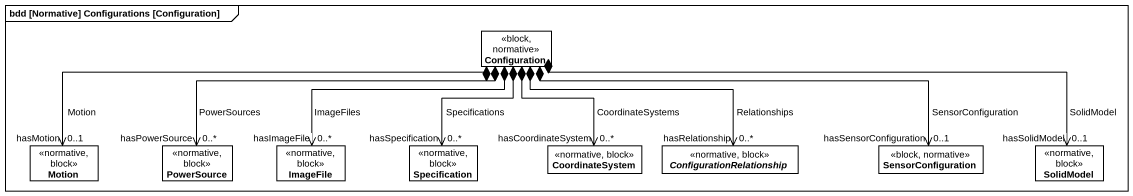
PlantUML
@startuml
mainframe bdd [Normative] Configurations [Configuration]
hide circle
hide empty members
class Configuration <<block, normative>>
class Motion <<normative, block>>
class PowerSource <<normative, block>>
class ImageFile <<normative, block>>
class Specification <<normative, block>>
class CoordinateSystem <<normative, block>>
abstract class ConfigurationRelationship <<normative, block>>
class SensorConfiguration <<block, normative>>
class SolidModel <<normative, block>>
Configuration *-left-> "hasMotion\n0..1" Motion : Motion
Configuration *-left-> "hasPowerSource\n0..*" PowerSource : PowerSources
Configuration *-left-> "hasImageFile\n0..*" ImageFile : ImageFiles
Configuration *--> "hasSpecification\n0..*" Specification : Specifications
Configuration *--> "hasCoordinateSystem\n0..*" CoordinateSystem : CoordinateSystems
Configuration *-right-> "hasRelationship\n0..*" ConfigurationRelationship : Relationships
Configuration *-right-> "hasSensorConfiguration\n0..1" SensorConfiguration : SensorConfiguration
Configuration *-right-> "hasSolidModel\n0..1" SolidModel : SolidModel
@enduml
